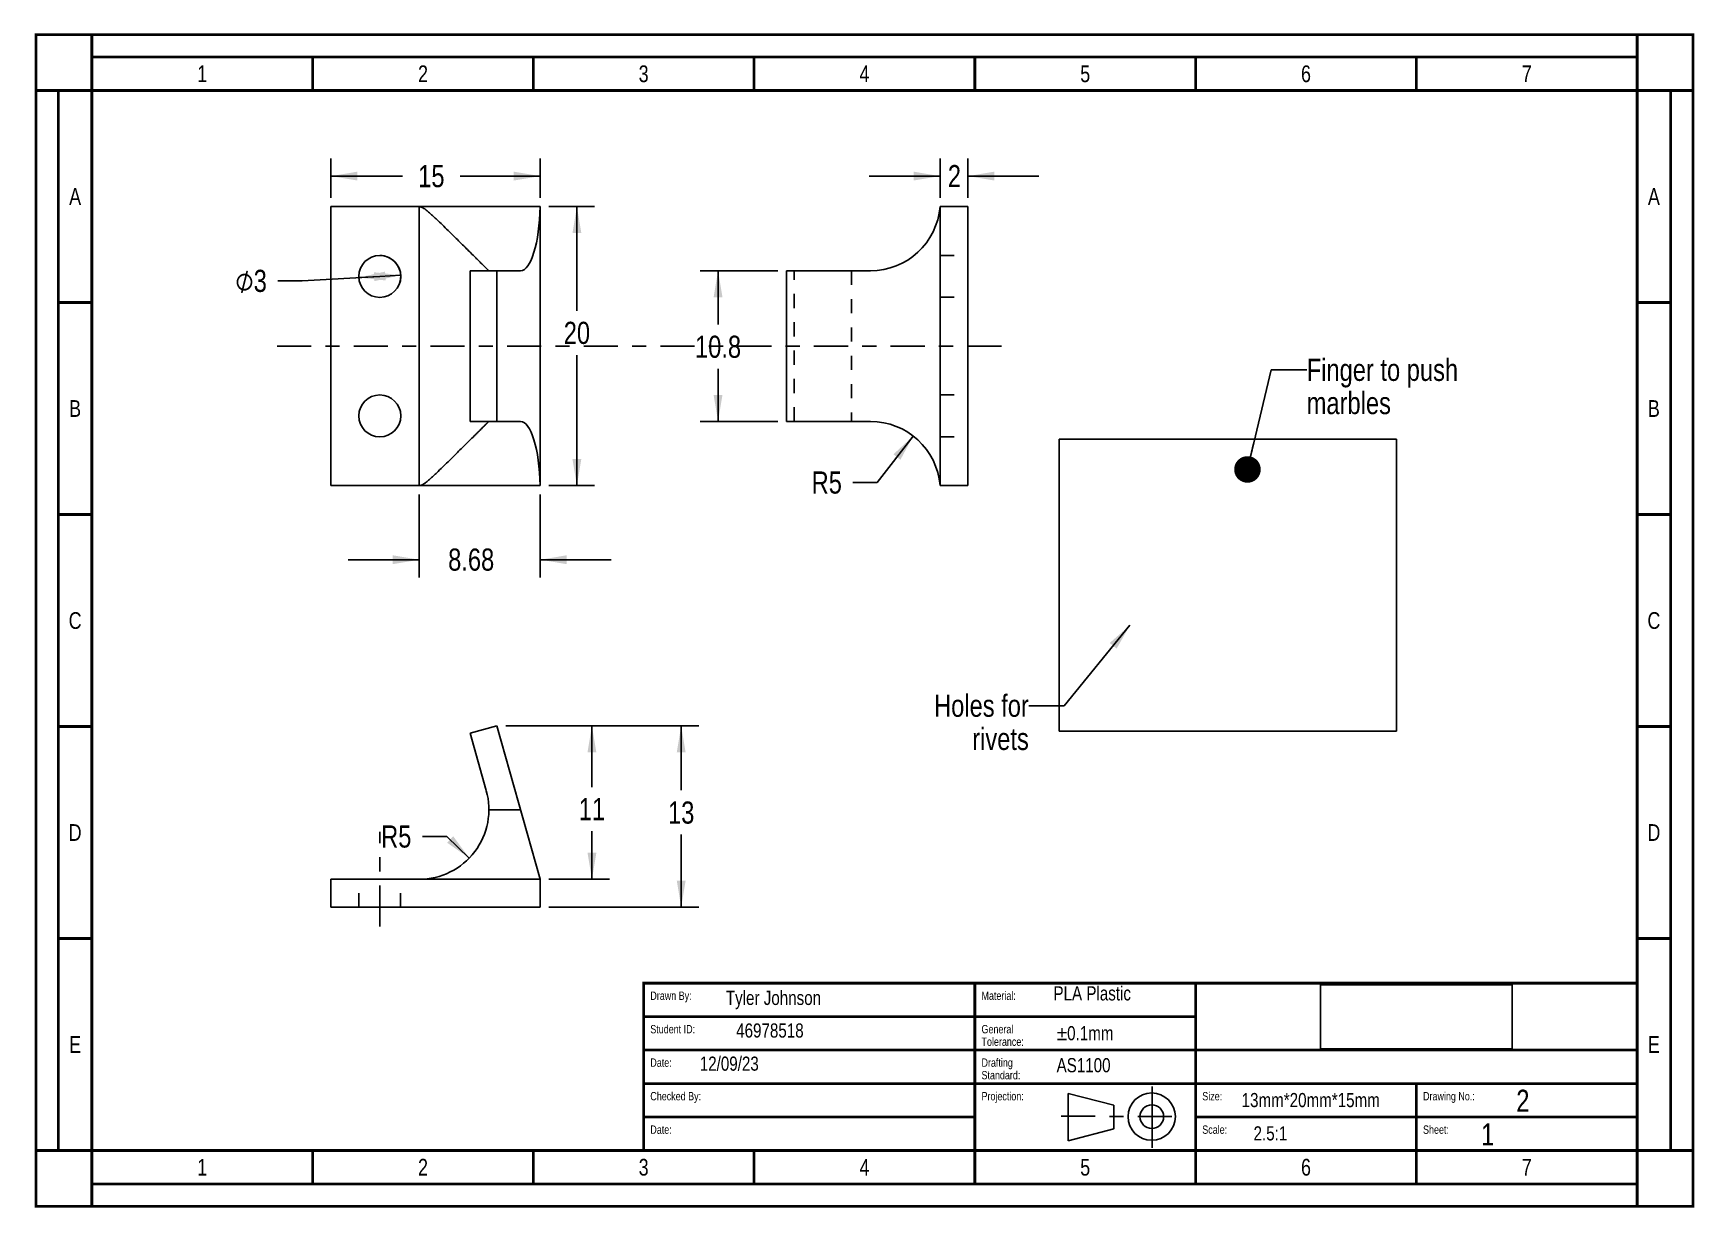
# Model space of a CAD drawing. Header units: inches. Extents: x 0 to 11.7, y 0 to 8.3.
import ezdxf

# ---------------------------------------------------------------- set-up
doc = ezdxf.new("R2010")
doc.units = ezdxf.units.IN
doc.header["$LTSCALE"] = 0.64311
doc.header["$MEASUREMENT"] = 0
for name, pattern in [('CENTER', [0.6, 0.375, -0.075, 0.075, -0.075]), ('HIDDEN', [0.2, 0.1, -0.1]), ('PHANTOM', [0.8, 0.45, -0.05, 0.1, -0.05, 0.1, -0.05])]:
    doc.linetypes.add(name, pattern=pattern)
doc.layers.get('0').update_dxf_attribs({"linetype": 'CONTINUOUS'})
for name, color, linetype in [('02___PRT_ALL_AXES', 7, 'CONTINUOUS'), ('DEFAULT_1', 7, 'CENTER'), ('DEFAULT_2', 8, 'HIDDEN'), ('DEFAULT_3', 7, 'PHANTOM')]:
    doc.layers.add(name, color=color, linetype=linetype)
doc.styles.get("Standard").update_dxf_attribs({"font": 'txt', "width": 0.8})
doc.styles.add('TEXTSTYLE_2', font='')
doc.styles.get('TEXTSTYLE_2').set_extended_font_data('Symbol_ASME')
doc.dimstyles.new('DIMSTYLE_1', dxfattribs={"dimtxt": 0.15625, "dimasz": 0.1875, "dimexe": 0.125, "dimexo": 0.0625, "dimgap": 0.078125, "dimtad": 0, "dimtih": 1, "dimtoh": 1, "dimlfac": 0.4, "dimzin": 4, "dimdsep": 46, "dimtxsty": 'Standard', "dimblk": '_FILLED', "dimblk1": '_FILLED', "dimblk2": '_FILLED', "dimcen": 0.09, "dimazin": 1, "dimtfac": 1, "dimtofl": 0, "dimtmove": 0, "dimatfit": 3, "dimldrblk": '_FILLED', "dimfxl": 1, "dimtolj": 1, "dimtzin": 4, "dimarcsym": 0})
doc.dimstyles.new('DIMSTYLE_2', dxfattribs={"dimtxt": 0.15625, "dimasz": 0.1875, "dimexe": 0.125, "dimexo": 0.0625, "dimgap": 0.09, "dimtad": 0, "dimtih": 1, "dimtoh": 1, "dimlfac": 0.4, "dimzin": 4, "dimdsep": 46, "dimtxsty": 'Standard', "dimblk": '_FILLED', "dimblk1": '_FILLED', "dimblk2": '_FILLED', "dimcen": 0.09, "dimazin": 1, "dimtfac": 1, "dimtmove": 0, "dimatfit": 2, "dimldrblk": '_FILLED', "dimfxl": 1, "dimtolj": 1, "dimtzin": 4, "dimarcsym": 0})
doc.dimstyles.new('DIMSTYLE_3', dxfattribs={"dimtxt": 0.15625, "dimasz": 0.1875, "dimexe": 0.125, "dimexo": 0.0625, "dimgap": 0.09, "dimtad": 0, "dimtih": 1, "dimtoh": 1, "dimlfac": 0.4, "dimzin": 4, "dimdsep": 46, "dimtxsty": 'Standard', "dimblk": '_FILLED', "dimblk1": '_FILLED', "dimblk2": '_FILLED', "dimcen": 0.09, "dimazin": 1, "dimtfac": 1, "dimtofl": 0, "dimtmove": 0, "dimatfit": 3, "dimldrblk": '_FILLED', "dimfxl": 1, "dimtolj": 1, "dimtzin": 4, "dimarcsym": 0})
doc.dimstyles.get("Standard").update_dxf_attribs({"dimtxt": 0.15625, "dimasz": 0.1875, "dimexe": 0.125, "dimexo": 0.0625, "dimgap": 0.09, "dimtad": 0, "dimtih": 1, "dimtoh": 1, "dimzin": 4, "dimdsep": 46, "dimtxsty": 'Standard', "dimblk": '_FILLED', "dimblk1": '_FILLED', "dimblk2": '_FILLED', "dimcen": 0.09, "dimazin": 1, "dimtp": 0.01, "dimtm": 0.01, "dimtfac": 1, "dimtofl": 0, "dimtmove": 0, "dimatfit": 3, "dimldrblk": '_FILLED', "dimfxl": 1, "dimtolj": 1, "dimtzin": 4, "dimarcsym": 0})
picture_1 = doc.add_image_def('image1.png', size_in_pixel=(203, 68))
picture_2 = doc.add_image_def('image2.png', size_in_pixel=(357, 309))

# ---------------------------------------------------------------- blocks, each defined once
blk = doc.blocks.new('3RD_ANGLE_BL0', base_point=(7.651, 0.628))
at = {"color": 7, "linetype": 'Continuous'}
for p, q in [((7.877, 0.412), (7.876, 0.845)), ((7.283, 0.797), (7.283, 0.463)), ((7.605, 0.714), (7.283, 0.797)), ((7.605, 0.548), (7.605, 0.714)), ((7.605, 0.548), (7.283, 0.463))]:
    blk.add_line(p, q, dxfattribs=at)
for centre, radius in [((7.873, 0.633), 0.167), ((7.874, 0.633), 0.0834)]:
    blk.add_circle(centre, radius, dxfattribs=at)
at = {"layer": 'DEFAULT_1', "color": 7, "linetype": 'CENTER'}
blk.add_line((7.234, 0.636), (8.069, 0.634), dxfattribs=at)
blk = doc.blocks.new('_FILLED')
at = {"color": 0, "linetype": 'ByBlock'}
blk.add_solid([(0, 0), (-1, 0.167), (-1, -0.167)], dxfattribs=at)
blk = doc.blocks.new('*D2')
at = {"color": 2, "linetype": 'Continuous', "transparency": 16777216}
for p, q in [((2.081, 7.117), (2.081, 7.395)), ((3.558, 7.117), (3.558, 7.395)), ((2.081, 7.27), (2.587, 7.27)), ((3.558, 7.27), (2.994, 7.27))]:
    blk.add_line(p, q, dxfattribs=at)
at = {"color": 2, "linetype": 'Continuous', "transparency": 16777216, "xscale": 0.1875, "yscale": 0.1875, "zscale": 0.1875, "rotation": 180}
blk.add_blockref('_FILLED', (2.081, 7.27), dxfattribs=at)
at = {"color": 2, "linetype": 'Continuous', "transparency": 16777216, "xscale": 0.1875, "yscale": 0.1875, "zscale": 0.1875}
blk.add_blockref('_FILLED', (3.558, 7.27), dxfattribs=at)
at = {"color": 2, "linetype": 'Continuous', "transparency": 16777216, "insert": (2.79, 7.348), "char_height": 0.1562, "width": 0.25, "attachment_point": 2, "line_spacing_factor": 0.9}
blk.add_mtext('15', dxfattribs=at)
blk = doc.blocks.new('*D3')
at = {"color": 2, "linetype": 'Continuous', "transparency": 16777216}
for p, q in [((3.62, 7.055), (3.942, 7.055)), ((3.817, 7.055), (3.817, 6.32)), ((3.817, 5.086), (3.817, 6.007)), ((3.62, 5.086), (3.942, 5.086))]:
    blk.add_line(p, q, dxfattribs=at)
at = {"color": 2, "linetype": 'Continuous', "transparency": 16777216, "xscale": 0.1875, "yscale": 0.1875, "zscale": 0.1875}
for p, rotation in [((3.817, 7.055), 90), ((3.817, 5.086), 270)]:
    blk.add_blockref('_FILLED', p, dxfattribs=dict(at, rotation=rotation))
at = {"color": 2, "linetype": 'Continuous', "transparency": 16777216, "insert": (3.817, 6.242), "char_height": 0.1562, "width": 0.25, "attachment_point": 2, "line_spacing_factor": 0.9}
blk.add_mtext('20', dxfattribs=at)
blk = doc.blocks.new('*D4')
at = {"color": 2, "linetype": 'Continuous', "transparency": 16777216}
for p, q in [((2.573, 6.571), (2.426, 6.562)), ((1.879, 6.531), (1.707, 6.531)), ((2.426, 6.562), (1.879, 6.531)), ((2.278, 6.554), (2.426, 6.562))]:
    blk.add_line(p, q, dxfattribs=at)
at = {"color": 2, "linetype": 'Continuous', "transparency": 16777216, "xscale": 0.1875, "yscale": 0.1875, "zscale": 0.1875}
for p, rotation in [((2.278, 6.554), 183.3361132474), ((2.573, 6.571), 3.336113247400001)]:
    blk.add_blockref('_FILLED', p, dxfattribs=dict(at, rotation=rotation))
at = {"color": 2, "linetype": 'Continuous', "transparency": 16777216, "insert": (1.629, 6.609), "char_height": 0.15625, "width": 0.46394, "attachment_point": 3, "line_spacing_factor": 0.9, "style": 'TEXTSTYLE_2'}
blk.add_mtext('⌀\\ftxt;{\\W0.8;3}', dxfattribs=at)
blk = doc.blocks.new('*D5')
at = {"color": 2, "linetype": 'Continuous', "transparency": 16777216}
for p, q in [((2.704, 5.024), (2.704, 4.438)), ((3.558, 5.024), (3.558, 4.438)), ((2.704, 4.563), (2.204, 4.563)), ((3.558, 4.563), (4.058, 4.563))]:
    blk.add_line(p, q, dxfattribs=at)
at = {"color": 2, "linetype": 'Continuous', "transparency": 16777216, "xscale": 0.1875, "yscale": 0.1875, "zscale": 0.1875}
blk.add_blockref('_FILLED', (2.704, 4.563), dxfattribs=at)
at = {"color": 2, "linetype": 'Continuous', "transparency": 16777216, "xscale": 0.1875, "yscale": 0.1875, "zscale": 0.1875, "rotation": 180}
blk.add_blockref('_FILLED', (3.558, 4.563), dxfattribs=at)
at = {"color": 2, "linetype": 'Continuous', "transparency": 16777216, "insert": (3.071, 4.642), "char_height": 0.1562, "width": 0.5, "attachment_point": 2, "line_spacing_factor": 0.9}
blk.add_mtext('8.68', dxfattribs=at)
blk = doc.blocks.new('*D6')
at = {"color": 2, "linetype": 'Continuous', "transparency": 16777216}
for p, q in [((2.899, 2.61), (2.728, 2.61)), ((3.057, 2.458), (2.899, 2.61))]:
    blk.add_line(p, q, dxfattribs=at)
at = {"color": 2, "linetype": 'Continuous', "transparency": 16777216, "xscale": 0.1875, "yscale": 0.1875, "zscale": 0.1875, "rotation": 315.8314104772001}
blk.add_blockref('_FILLED', (3.057, 2.458), dxfattribs=at)
at = {"color": 2, "linetype": 'Continuous', "transparency": 16777216, "insert": (2.649, 2.688), "char_height": 0.1562, "width": 0.25, "attachment_point": 3, "line_spacing_factor": 0.9}
blk.add_mtext('R5', dxfattribs=at)
blk = doc.blocks.new('*D7')
at = {"color": 2, "linetype": 'Continuous', "transparency": 16777216}
for p, q in [((3.316, 3.391), (4.048, 3.391)), ((3.923, 3.391), (3.923, 2.959)), ((3.923, 2.308), (3.923, 2.647)), ((3.62, 2.308), (4.048, 2.308))]:
    blk.add_line(p, q, dxfattribs=at)
at = {"color": 2, "linetype": 'Continuous', "transparency": 16777216, "xscale": 0.1875, "yscale": 0.1875, "zscale": 0.1875}
for p, rotation in [((3.923, 3.391), 90), ((3.923, 2.308), 270)]:
    blk.add_blockref('_FILLED', p, dxfattribs=dict(at, rotation=rotation))
at = {"color": 2, "linetype": 'Continuous', "transparency": 16777216, "insert": (3.923, 2.881), "char_height": 0.1562, "width": 0.25, "attachment_point": 2, "line_spacing_factor": 0.9}
blk.add_mtext('11', dxfattribs=at)
blk = doc.blocks.new('*D8')
at = {"color": 2, "linetype": 'Continuous', "transparency": 16777216}
for p, q in [((6.19, 5.436), (5.937, 5.108)), ((5.937, 5.108), (5.765, 5.108))]:
    blk.add_line(p, q, dxfattribs=at)
at = {"color": 2, "linetype": 'Continuous', "transparency": 16777216, "xscale": 0.1875, "yscale": 0.1875, "zscale": 0.1875, "rotation": 52.2785674921}
blk.add_blockref('_FILLED', (6.19, 5.436), dxfattribs=at)
at = {"color": 2, "linetype": 'Continuous', "transparency": 16777216, "insert": (5.687, 5.186), "char_height": 0.1562, "width": 0.25, "attachment_point": 3, "line_spacing_factor": 0.9}
blk.add_mtext('R5', dxfattribs=at)
blk = doc.blocks.new('*D9')
at = {"color": 2, "linetype": 'Continuous', "transparency": 16777216}
for p, q in [((5.234, 6.602), (4.688, 6.602)), ((4.813, 6.602), (4.813, 6.222)), ((4.813, 5.539), (4.813, 5.91)), ((5.234, 5.539), (4.688, 5.539))]:
    blk.add_line(p, q, dxfattribs=at)
at = {"color": 2, "linetype": 'Continuous', "transparency": 16777216, "xscale": 0.1875, "yscale": 0.1875, "zscale": 0.1875}
for p, rotation in [((4.813, 6.602), 90), ((4.813, 5.539), 270)]:
    blk.add_blockref('_FILLED', p, dxfattribs=dict(at, rotation=rotation))
at = {"color": 2, "linetype": 'Continuous', "transparency": 16777216, "insert": (4.813, 6.144), "char_height": 0.1562, "width": 0.5, "attachment_point": 2, "line_spacing_factor": 0.9}
blk.add_mtext('10.8', dxfattribs=at)
blk = doc.blocks.new('*D10')
at = {"color": 2, "linetype": 'Continuous', "transparency": 16777216}
for p, q in [((6.38, 7.117), (6.38, 7.395)), ((6.576, 7.117), (6.576, 7.395)), ((6.38, 7.27), (5.88, 7.27)), ((6.576, 7.27), (7.076, 7.27))]:
    blk.add_line(p, q, dxfattribs=at)
at = {"color": 2, "linetype": 'Continuous', "transparency": 16777216, "xscale": 0.1875, "yscale": 0.1875, "zscale": 0.1875}
blk.add_blockref('_FILLED', (6.38, 7.27), dxfattribs=at)
at = {"color": 2, "linetype": 'Continuous', "transparency": 16777216, "xscale": 0.1875, "yscale": 0.1875, "zscale": 0.1875, "rotation": 180}
blk.add_blockref('_FILLED', (6.576, 7.27), dxfattribs=at)
at = {"color": 2, "linetype": 'Continuous', "transparency": 16777216, "insert": (6.481, 7.348), "char_height": 0.156, "width": 0.125, "attachment_point": 2, "line_spacing_factor": 0.9}
blk.add_mtext('2', dxfattribs=at)
blk = doc.blocks.new('*D11')
at = {"color": 2, "linetype": 'Continuous', "transparency": 16777216}
for p, q in [((3.316, 3.391), (4.678, 3.391)), ((4.553, 3.391), (4.553, 2.936)), ((4.553, 2.111), (4.553, 2.623)), ((3.62, 2.111), (4.678, 2.111))]:
    blk.add_line(p, q, dxfattribs=at)
at = {"color": 2, "linetype": 'Continuous', "transparency": 16777216, "xscale": 0.1875, "yscale": 0.1875, "zscale": 0.1875}
for p, rotation in [((4.553, 3.391), 90), ((4.553, 2.111), 270)]:
    blk.add_blockref('_FILLED', p, dxfattribs=dict(at, rotation=rotation))
at = {"color": 2, "linetype": 'Continuous', "transparency": 16777216, "insert": (4.553, 2.857), "char_height": 0.1562, "width": 0.25, "attachment_point": 2, "line_spacing_factor": 0.9}
blk.add_mtext('13', dxfattribs=at)
blk = doc.blocks.new('*T13')
at = {"color": 7, "linetype": 'Continuous', "const_width": 0.0197}
for points in [[(-0.01, 0), (11.702, 0)], [(0, 0), (0, -8.268)], [(0.394, 0), (0.394, -8.268)], [(11.299, 0), (11.299, -8.268)], [(11.693, 0), (11.693, -8.268)], [(0.394, -0.157), (11.299, -0.157)], [(1.952, -0.157), (1.952, -0.394)], [(3.509, -0.157), (3.509, -0.394)], [(5.067, -0.157), (5.067, -0.394)], [(6.625, -0.157), (6.625, -0.394)], [(8.183, -0.157), (8.183, -0.394)], [(9.741, -0.157), (9.741, -0.394)], [(0, -0.394), (11.693, -0.394)], [(0.157, -0.394), (0.157, -7.874)], [(11.535, -0.394), (11.535, -7.874)], [(0.157, -1.89), (0.394, -1.89)], [(11.299, -1.89), (11.535, -1.89)], [(0.157, -3.386), (0.394, -3.386)], [(11.299, -3.386), (11.535, -3.386)], [(0.157, -4.882), (0.394, -4.882)], [(11.299, -4.882), (11.535, -4.882)], [(0.157, -6.378), (0.394, -6.378)], [(11.299, -6.378), (11.535, -6.378)], [(0, -7.874), (11.693, -7.874)], [(1.952, -7.874), (1.952, -8.11)], [(3.509, -7.874), (3.509, -8.11)], [(5.067, -7.874), (5.067, -8.11)], [(6.625, -7.874), (6.625, -8.11)], [(8.183, -7.874), (8.183, -8.11)], [(9.741, -7.874), (9.741, -8.11)], [(0.394, -8.11), (11.299, -8.11)], [(-0.01, -8.268), (11.702, -8.268)]]:
    blk.add_lwpolyline(points, dxfattribs=at)
at = {"color": 7, "linetype": 'Continuous', "char_height": 0.118, "width": 0.18898, "attachment_point": 2, "line_spacing_factor": 0.9}
for s, insert in [('1', (1.173, -0.217)), ('2', (2.731, -0.217)), ('3', (4.288, -0.217)), ('4', (5.846, -0.217)), ('5', (7.404, -0.217)), ('6', (8.962, -0.217)), ('7', (10.52, -0.217)), ('A', (0.276, -1.083)), ('A', (11.417, -1.083)), ('B', (0.276, -2.579)), ('B', (11.417, -2.579)), ('C', (0.276, -4.075)), ('C', (11.417, -4.075)), ('D', (0.276, -5.571)), ('D', (11.417, -5.571)), ('E', (0.276, -7.067)), ('E', (11.417, -7.067)), ('1', (1.173, -7.933)), ('2', (2.731, -7.933)), ('3', (4.288, -7.933)), ('4', (5.846, -7.933)), ('5', (7.404, -7.933)), ('6', (8.962, -7.933)), ('7', (10.52, -7.933))]:
    blk.add_mtext(s, dxfattribs=dict(at, insert=insert))
blk = doc.blocks.new('*T14')
at = {"color": 7, "linetype": 'Continuous', "const_width": 0.0197}
for points in [[(-0.01, 0), (7.021, 0)], [(0, 0), (0, -1.181)], [(2.337, 0), (2.337, -1.181)], [(3.895, 0), (3.895, -1.181)], [(7.011, 0), (7.011, -1.181)], [(0, -0.236), (3.895, -0.236)], [(0, -0.472), (7.011, -0.472)], [(0, -0.709), (7.011, -0.709)], [(5.453, -0.709), (5.453, -1.181)], [(0, -0.945), (2.337, -0.945)], [(3.895, -0.945), (7.011, -0.945)], [(-0.01, -1.181), (7.021, -1.181)]]:
    blk.add_lwpolyline(points, dxfattribs=at)
at = {"color": 7, "linetype": 'Continuous', "attachment_point": 1, "line_spacing_factor": 0.9}
for s, insert, char_height, width in [('Drawn By:', (0.047, -0.059), 0.0591, 0.85039), ('Material:', (2.384, -0.059), 0.0591, 0.85039), ('Student ID:', (0.047, -0.295), 0.05906, 1.03937), ('General\\PTolerance:', (2.384, -0.295), 0.0591, 0.94488), ('Date:', (0.047, -0.531), 0.0591, 0.47244), ('Drafting\\PStandard:', (2.384, -0.531), 0.0591, 0.85039), ('Checked By:', (0.047, -0.768), 0.05906, 1.03937), ('Projection:', (2.384, -0.768), 0.05906, 1.03937), ('Size:', (3.942, -0.768), 0.0591, 0.47244), ('Drawing No.:', (5.5, -0.768), 0.05906, 1.13386), ('Date:', (0.047, -1.004), 0.0591, 0.47244), ('Scale:', (3.942, -1.004), 0.0591, 0.56693), ('Sheet:', (5.5, -1.004), 0.0591, 0.56693)]:
    blk.add_mtext(s, dxfattribs=dict(at, insert=insert, char_height=char_height, width=width))

msp = doc.modelspace()

# ---------------------------------------------------------------- linework, layer by layer
at = {"color": 7, "linetype": 'Continuous'}
for p, q in [((2.081, 5.086), (2.081, 7.055)), ((2.081, 7.055), (3.558, 7.055)), ((2.704, 7.055), (2.704, 5.086)), ((3.558, 7.055), (3.558, 5.086)), ((6.38, 7.055), (6.38, 5.086)), ((6.38, 7.055), (6.576, 7.055)), ((6.576, 7.055), (6.576, 5.086)), ((3.064, 5.539), (3.064, 6.602)), ((3.064, 6.602), (3.42, 6.602)), ((3.253, 5.539), (3.253, 6.602)), ((5.297, 5.539), (5.297, 6.602)), ((5.297, 6.602), (5.889, 6.602)), ((3.064, 5.539), (3.42, 5.539)), ((5.297, 5.539), (5.889, 5.539)), ((2.081, 5.086), (3.558, 5.086)), ((6.576, 5.086), (6.38, 5.086)), ((3.064, 3.338), (3.253, 3.391)), ((3.177, 2.934), (3.064, 3.338)), ((3.253, 3.391), (3.558, 2.308)), ((3.42, 2.799), (3.196, 2.799)), ((2.081, 2.111), (2.081, 2.308)), ((2.081, 2.308), (3.558, 2.308)), ((3.558, 2.111), (3.558, 2.308)), ((2.081, 2.111), (3.558, 2.111))]:
    msp.add_line(p, q, dxfattribs=at)
for centre, start, end in [((5.889, 7.094), 270, 355.4114), ((5.889, 5.047), 4.5886, 90), ((2.704, 2.8), 270, 15.7115)]:
    msp.add_arc(centre, 0.492, start, end, dxfattribs=at)
at = {"color": 2, "linetype": 'Continuous'}
msp.add_arc((2.426, 6.562), 0.148, 340.3916, 90, dxfattribs=at)
at = {"color": 7, "linetype": 'Continuous'}
for centre, start_param, end_param in [((3.42, 7.094), -3.141593, -1.650882), ((3.42, 5.047), -1.490711, 0)]:
    msp.add_ellipse(centre, major_axis=(0, 0.492), ratio=0.281304, start_param=start_param, end_param=end_param, dxfattribs=at)
for points in [[(3.196, 6.602), (3.196, 6.602), (3.196, 6.602), (3.195, 6.602), (3.195, 6.602), (3.195, 6.603), (3.194, 6.603), (3.193, 6.604), (3.192, 6.605), (3.19, 6.607), (3.188, 6.609), (3.185, 6.612), (3.182, 6.615), (3.179, 6.618), (3.173, 6.624), (3.166, 6.631), (3.156, 6.641), (3.145, 6.651), (3.133, 6.663), (3.12, 6.676), (3.106, 6.69), (3.087, 6.71), (3.06, 6.736), (3.027, 6.769), (2.991, 6.804), (2.955, 6.84), (2.917, 6.877), (2.878, 6.916), (2.845, 6.948), (2.818, 6.973), (2.797, 6.993), (2.78, 7.009), (2.765, 7.021), (2.754, 7.03), (2.743, 7.039), (2.733, 7.045), (2.724, 7.049), (2.715, 7.053), (2.708, 7.055), (2.704, 7.055)], [(3.196, 5.539), (3.196, 5.539), (3.196, 5.539), (3.195, 5.539), (3.195, 5.538), (3.195, 5.538), (3.194, 5.537), (3.193, 5.537), (3.192, 5.535), (3.19, 5.533), (3.188, 5.531), (3.185, 5.529), (3.182, 5.526), (3.179, 5.522), (3.173, 5.517), (3.166, 5.51), (3.156, 5.5), (3.145, 5.489), (3.133, 5.477), (3.12, 5.464), (3.106, 5.451), (3.087, 5.431), (3.06, 5.405), (3.027, 5.372), (2.991, 5.337), (2.955, 5.3), (2.917, 5.263), (2.878, 5.225), (2.845, 5.193), (2.818, 5.167), (2.797, 5.148), (2.78, 5.132), (2.765, 5.12), (2.754, 5.111), (2.743, 5.102), (2.733, 5.095), (2.724, 5.091), (2.715, 5.088), (2.708, 5.086), (2.704, 5.086)]]:
    msp.add_open_spline(points, degree=3, knots=[0, 0, 0, 0, 0.000138, 0.000497, 0.001077, 0.001875, 0.002891, 0.004121, 0.007222, 0.011164, 0.015931, 0.021511, 0.027889, 0.03504, 0.042937, 0.060857, 0.081424, 0.104418, 0.129627, 0.156839, 0.185855, 0.216501, 0.282021, 0.35225, 0.426249, 0.503258, 0.582653, 0.663918, 0.746617, 0.788385, 0.830374, 0.87254, 0.893685, 0.914863, 0.93605, 0.957264, 0.967965, 0.978739, 1, 1, 1, 1], dxfattribs=at)
at = {"layer": '02___PRT_ALL_AXES', "color": 8, "linetype": 'HIDDEN'}
for p, q in [((6.38, 6.71), (6.38, 6.415)), ((6.38, 6.71), (6.576, 6.71)), ((6.576, 6.71), (6.576, 6.415)), ((6.38, 6.415), (6.576, 6.415)), ((6.38, 5.726), (6.576, 5.726)), ((6.38, 5.726), (6.38, 5.431)), ((6.576, 5.726), (6.576, 5.431)), ((6.38, 5.431), (6.576, 5.431)), ((2.278, 2.111), (2.278, 2.308)), ((2.573, 2.308), (2.278, 2.308)), ((2.573, 2.111), (2.573, 2.308)), ((2.573, 2.111), (2.278, 2.111))]:
    msp.add_line(p, q, dxfattribs=at)
at = {"layer": '02___PRT_ALL_AXES', "color": 7, "linetype": 'Continuous'}
for centre in [(2.426, 6.562), (2.426, 5.578)]:
    msp.add_circle(centre, 0.148, dxfattribs=at)
at = {"layer": 'DEFAULT_1', "color": 2, "linetype": 'CENTER'}
msp.add_line((1.701, 6.07), (6.898, 6.07), dxfattribs=at)
at = {"layer": 'DEFAULT_2', "color": 8, "linetype": 'HIDDEN'}
for p, q in [((5.35, 5.539), (5.35, 6.602)), ((5.754, 6.602), (5.754, 5.539))]:
    msp.add_line(p, q, dxfattribs=at)
at = {"layer": 'DEFAULT_2', "color": 8, "linetype": 'HIDDEN', "const_width": 0.0197}
for points in [[(0, 0), (0, 8.268)], [(0, 8.268), (11.693, 8.268)], [(11.693, 0), (11.693, 8.268)], [(0, 0), (11.693, 0)]]:
    msp.add_lwpolyline(points, dxfattribs=at)
at = {"layer": 'DEFAULT_3', "color": 8, "linetype": 'PHANTOM'}
msp.add_line((2.426, 1.974), (2.426, 2.642), dxfattribs=at)

# ---------------------------------------------------------------- block references
for name, p in [('*T13', (0, 8.268)), ('*T14', (4.288, 1.575))]:
    msp.add_blockref(name, p)
at = {"color": 7, "linetype": 'Continuous'}
msp.add_blockref('3RD_ANGLE_BL0', (7.651, 0.628), dxfattribs=at)

# ---------------------------------------------------------------- texts
at = {"color": 2, "linetype": 'Continuous', "line_spacing_factor": 0.9}
for s, insert, char_height, width, attachment_point in [('Finger to push\\Pmarbles', (8.967, 5.981), 0.15625, 1.75, 1), ('Holes for\\Privets', (7.006, 3.611), 0.1562, 1.125, 3), ('Tyler Johnson', (4.868, 1.521), 0.1, 1.04, 1), ('PLA Plastic', (7.18, 1.553), 0.1, 0.88, 1), ('46978518', (4.941, 1.291), 0.1, 0.64, 1), ('12/09/23', (4.684, 1.057), 0.1, 0.64, 1), ('AS1100', (7.202, 1.046), 0.1, 0.48, 1), ('2', (10.446, 0.823), 0.156, 0.125, 1), ('13mm*20mm*15mm', (8.508, 0.8), 0.1, 1.12, 1), ('2.5:1', (8.592, 0.565), 0.1, 0.4, 1), ('1', (10.198, 0.586), 0.156, 0.125, 1)]:
    msp.add_mtext(s, dxfattribs=dict(at, insert=insert, char_height=char_height, width=width, attachment_point=attachment_point))
at = {"color": 2, "linetype": 'Continuous', "insert": (7.203, 1.272), "char_height": 0.1, "width": 0.47546, "attachment_point": 1, "line_spacing_factor": 0.9, "style": 'TEXTSTYLE_2'}
msp.add_mtext('±\\ftxt;{\\W0.8;0.1mm}', dxfattribs=at)

# ---------------------------------------------------------------- dimensions: what is measured, and where the dimension line sits
at = {"color": 2, "linetype": 'Continuous'}
for base, p1, p2, picture, middle in [((3.558, 7.27), (2.081, 7.055), (3.558, 7.055), '*D2', (2.81, 7.27)), ((6.576, 7.27), (6.38, 7.055), (6.576, 7.055), '*D10', (6.481, 7.27)), ((3.558, 4.563), (2.704, 5.086), (3.558, 5.086), '*D5', (3.071, 4.563))]:
    dim = msp.add_linear_dim(base=base, p1=p1, p2=p2, dimstyle='DIMSTYLE_1', dxfattribs=at)
    dim.commit()
    dim.dimension.update_dxf_attribs({"geometry": picture, "text_midpoint": middle, "dimtype": 160})
for base, p1, p2, angle, picture, middle in [((3.817, 5.086), (3.558, 7.055), (3.558, 5.086), 270, '*D3', (3.817, 6.163)), ((4.813, 6.602), (5.297, 5.539), (5.297, 6.602), 90, '*D9', (4.832, 6.066)), ((3.923, 2.308), (3.253, 3.391), (3.558, 2.308), 270, '*D7', (3.923, 2.803)), ((4.553, 2.111), (3.253, 3.391), (3.558, 2.111), 270, '*D11', (4.572, 2.779))]:
    dim = msp.add_linear_dim(base=base, p1=p1, p2=p2, angle=angle, dimstyle='DIMSTYLE_1', dxfattribs=at)
    dim.commit()
    dim.dimension.update_dxf_attribs({"geometry": picture, "text_midpoint": middle, "dimtype": 160})
dim = msp.add_diameter_dim_2p(p1=(2.278, 6.554), p2=(2.573, 6.571), text='{\\fSymbol_ASME;\\W1.0;⌀}<>', dimstyle='DIMSTYLE_2', override={"dimpost": '<>'}, dxfattribs=at)
dim.commit()
dim.dimension.update_dxf_attribs({"geometry": '*D4', "text_midpoint": (1.474, 6.531), "dimtype": 163})
for center, mpoint, picture, middle in [((5.889, 5.047), (6.19, 5.436), '*D8', (5.562, 5.108)), ((2.704, 2.8), (3.057, 2.458), '*D6', (2.524, 2.61))]:
    dim = msp.add_radius_dim(center=center, mpoint=mpoint, text='R<>', dimstyle='DIMSTYLE_3', override={"dimpost": '<>'}, dxfattribs=at)
    dim.commit()
    dim.dimension.update_dxf_attribs({"geometry": picture, "text_midpoint": middle, "dimtype": 164})

# ---------------------------------------------------------------- pictures from other files: only their frames are drawn
at = {"color": 7, "linetype": 'Continuous'}
image = msp.add_image(picture_2, insert=(7.221, 3.354), size_in_units=(2.38, 2.06), dxfattribs=at)
image.dxf.flags = 11
image = msp.add_image(picture_1, insert=(9.064, 1.111), size_in_units=(1.353, 0.453), dxfattribs=at)
image.dxf.flags = 11

# ---------------------------------------------------------------- leaders
at = {"color": 2, "linetype": 'Continuous'}
for points, override in [([(8.549, 5.2), (8.717, 5.903), (8.967, 5.903)], {"dimtad": 0, "dimldrblk": 'DOT'}), ([(7.72, 4.101), (7.256, 3.533), (7.006, 3.533)], {"dimtad": 0})]:
    msp.add_leader(points, dimstyle='Standard', override=override, dxfattribs=at)

doc.saveas('drawing.dxf')
